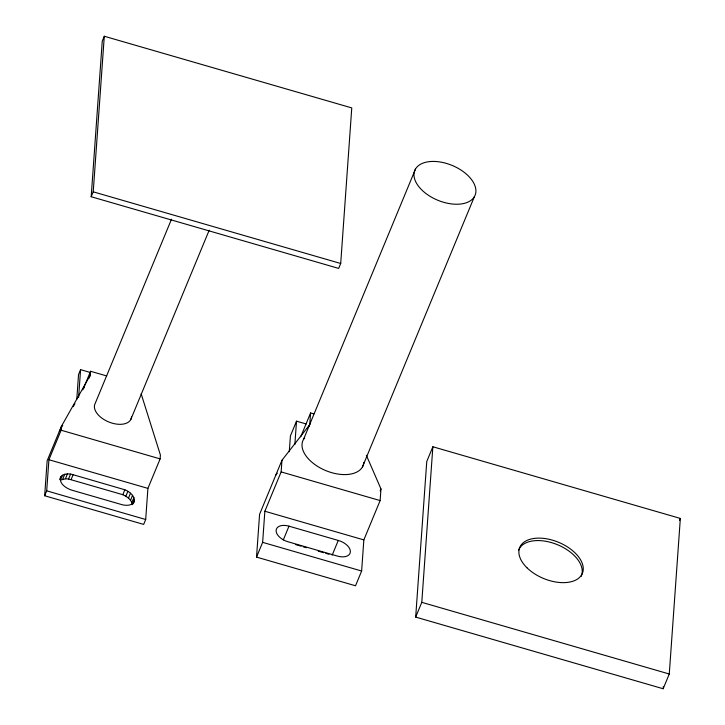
<?xml version="1.0" encoding="UTF-8"?>
<svg xmlns="http://www.w3.org/2000/svg" width="725" height="725" viewBox="0 0 725 725"><rect width="100%" height="100%" fill="white"/><g stroke="black" fill="none" stroke-linecap="round" stroke-linejoin="round"><path stroke-width="1.09" d="M141.148 393.793L160.397 455.001L160.125 458.889L147.909 488.387L145.689 519.499L143.659 524.411L44.66 495.746L47.152 460.747L61.408 426.336L90.308 375.16L90.58 371.272L106.72 375.949M44.66 495.746L46.699 490.834L48.91 459.713L61.127 430.224L61.408 426.336M76.778 399.403L78.545 374.562L80.584 369.65L90.262 372.451M91.187 196.738L102.261 41.162L104.291 36.25L351.77 107.916L340.705 263.492L338.666 268.404L91.187 196.738L93.226 191.826L104.291 36.25M78.599 397.427L80.584 369.65M366.343 455.273L380.96 488.913L380.136 500.585L363.841 539.908L361.63 571.019L355.522 585.773L256.532 557.099L259.577 514.315L281.971 460.248L309.765 424.632L310.59 412.96L313.825 413.893M256.532 557.099L262.64 542.354L264.852 511.243L281.137 471.912L281.971 460.248M289.284 451.684L290.408 435.915L296.516 421.171L306.204 423.98M294.858 444.507L296.516 421.171M415.679 617.084L426.753 461.508L432.861 446.763L680.34 518.429L669.266 674.005L663.158 688.75L415.679 617.084L421.787 602.339L432.861 446.763M663.158 688.75L663.321 686.493M133.3 503.694C136.934 497.558 130.101 491.813 124.863 489.783L73.107 474.712C68.34 473.099 60.855 473.434 59.749 479.56M60.973 476.606C58.082 483.104 66.029 488.233 71.313 490.009L122.453 504.808C126.404 505.66 131.923 505.842 134.116 501.727M83.42 388.564L90.58 371.272M89.084 378.106L90.308 375.16M62.504 475.183L60.465 480.104L65.431 478.799L68.531 479.007L122.824 494.704C127.056 496.598 131.669 499.724 132.394 504.663L134.433 499.743M62.685 479.171L64.715 474.259M171.499 219.213L95.22 403.354A19.557 11.301 22.5 0 0 109.883 422.412A19.557 11.301 22.5 0 0 131.542 416.766M65.431 478.799L67.47 473.887M68.531 479.007L70.561 474.096M71.068 479.624L73.107 474.712M130.736 419.621L209.181 230.242M122.824 494.704L124.863 489.783M125.851 496.217L127.89 491.305M128.479 498.111L130.518 493.199M130.536 500.25L132.566 495.329M131.868 502.479L133.907 497.567M300.73 436.767L310.59 412.96M303.539 439.35L415.525 168.988M308.95 426.599L309.765 424.632M283.294 539.935L288.994 526.169L338.267 540.442A13.041 7.531 22.5 0 1 350.374 551.707A13.041 7.531 22.5 0 1 337.714 556.157L287.997 541.756A13.041 7.531 22.5 0 1 276.116 530.419A13.041 7.531 22.5 0 1 288.994 526.169M362.4 467.036L474.386 196.674A32.598 18.832 22.5 0 0 438.58 161.766A32.598 18.832 22.5 0 0 421.905 190.059A32.598 18.832 22.5 0 0 474.386 196.674M332.159 555.187L338.267 540.442M380.145 490.879L380.96 488.913M679.524 520.396L680.34 518.429M59.368 431.248L62.703 425.348M73.261 406.643L74.929 403.698M82.713 389.914L84.381 386.969M275.862 474.993L277.249 473.217M93.226 191.826L340.705 263.492M281.137 471.912L380.136 500.585M61.127 430.224L160.125 458.889M264.852 511.243L363.841 539.908M48.91 459.713L147.909 488.387M295.737 544.638L301.093 546.188M303.24 546.813L306.448 547.737M318.23 551.154L323.586 552.704M325.733 553.329L328.942 554.253M262.64 542.354L361.63 571.019M46.699 490.834L145.689 519.499M421.787 602.339L669.266 674.005M363.887 462.333A32.598 18.832 22.5 0 1 325.688 470.561A32.598 18.832 22.5 0 1 304.708 437.719M518.602 550.166A33.903 19.593 22.5 0 1 557.851 544.865A33.903 19.593 22.5 0 1 581.069 576.457M526.939 567.748A33.903 19.593 22.5 0 0 581.604 574.898A33.903 19.593 22.5 0 0 544.647 538.503A33.903 19.593 22.5 0 0 526.939 567.748"/></g></svg>
